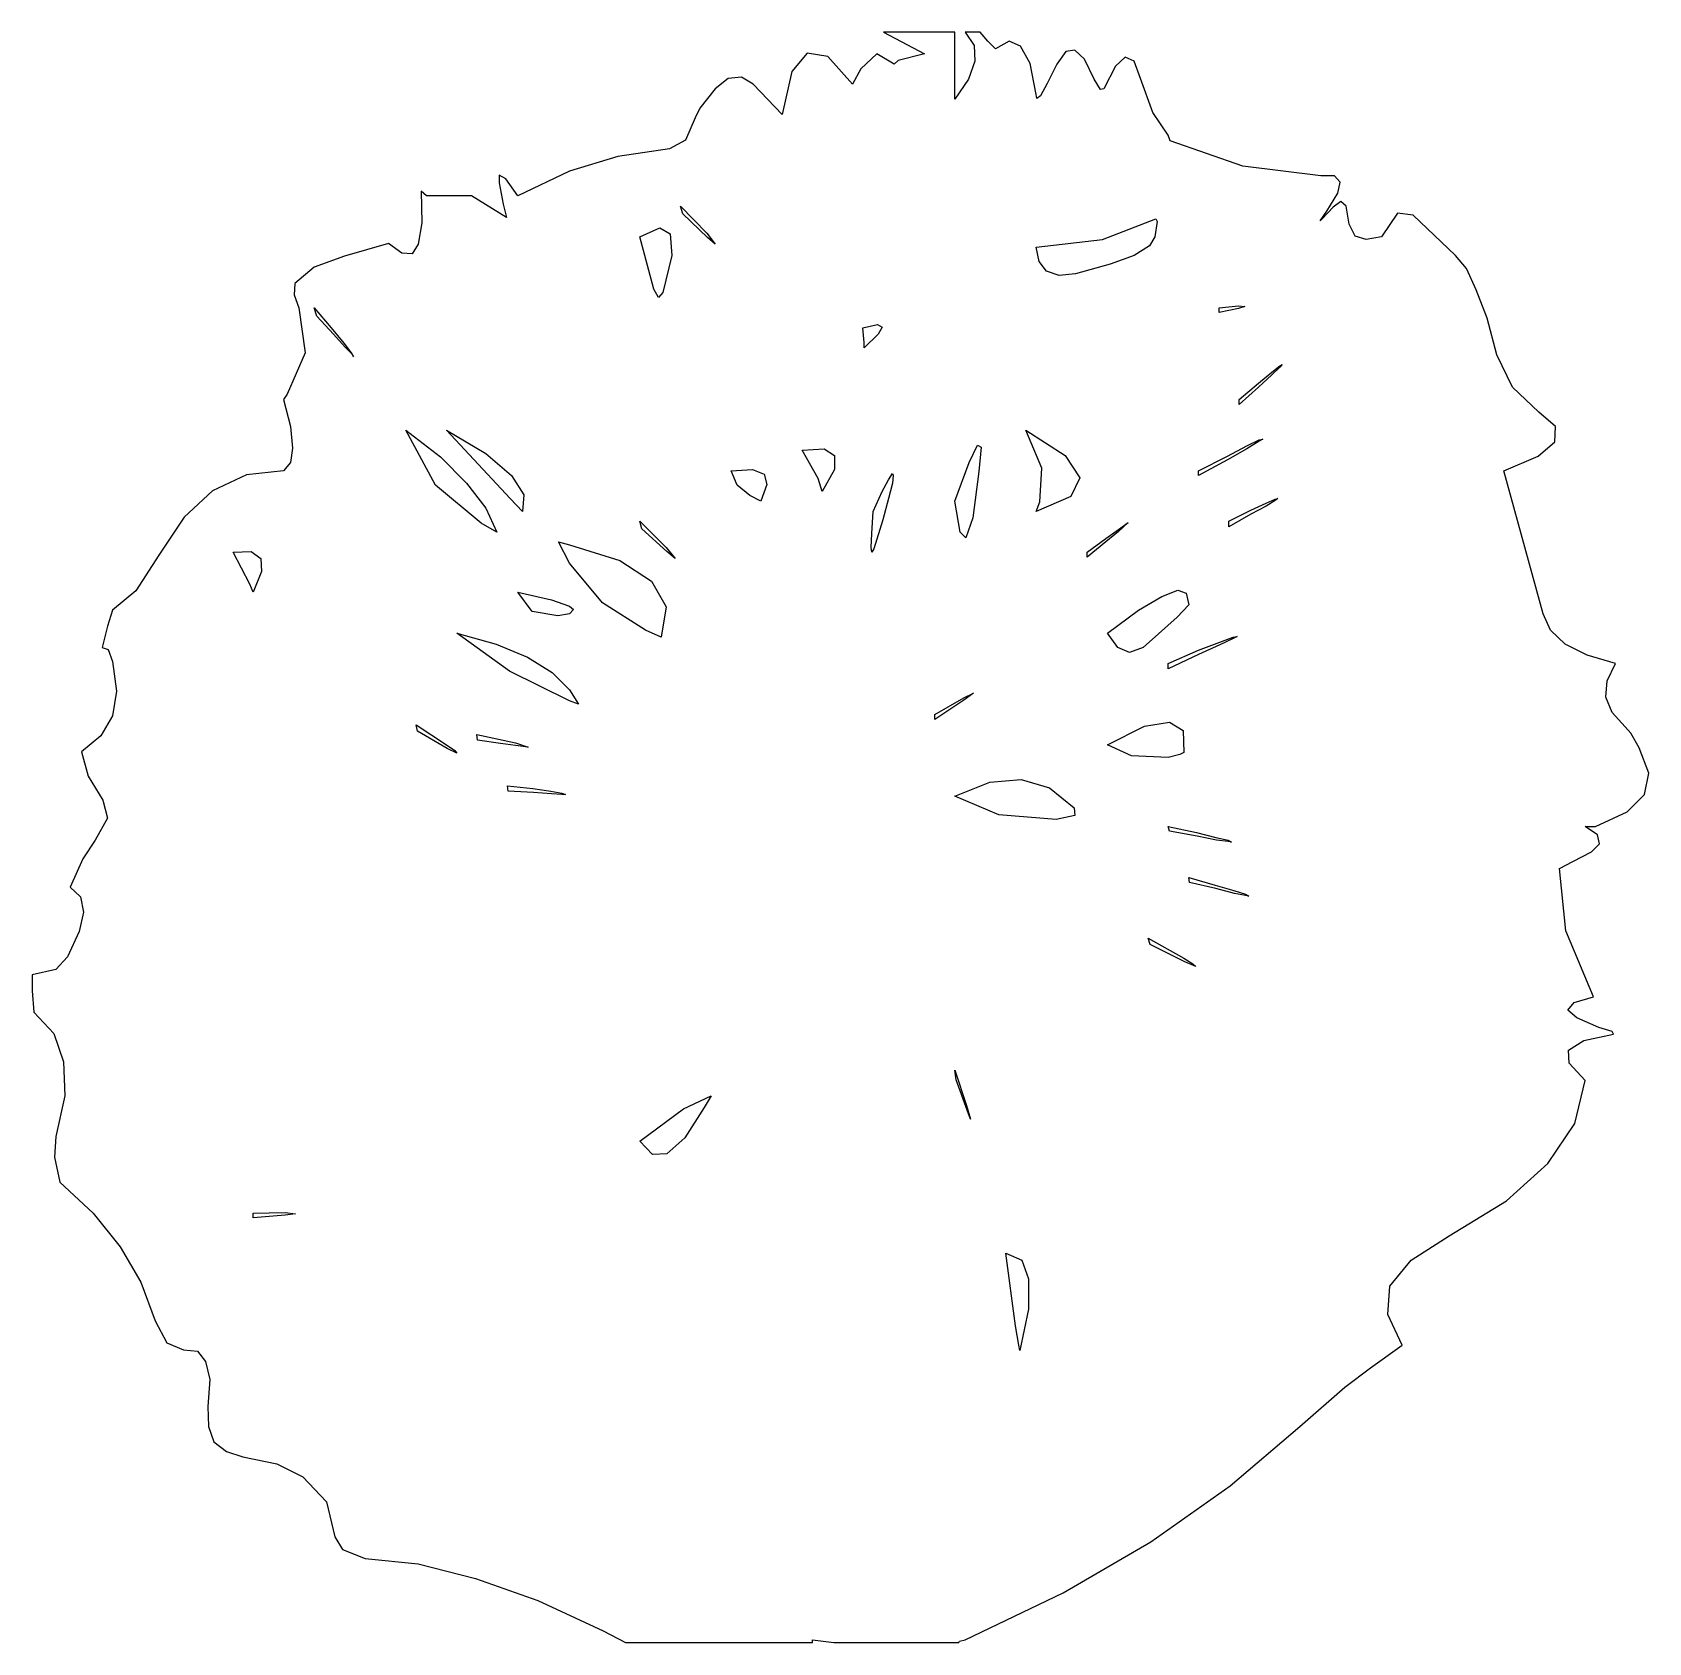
# Model space of a CAD drawing. Extents: x 7.18 to 9.52, y 12.59 to 14.92.
import ezdxf

# ---------------------------------------------------------------- set-up
doc = ezdxf.new("R2010")
doc.units = 0
doc.layers.get('0').update_dxf_attribs({"linetype": 'CONTINUOUS'})

msp = doc.modelspace()

# ---------------------------------------------------------------- linework, layer by layer
for p, q in [((8.5124, 14.9236), (8.4094, 14.9236)), ((8.4094, 14.9236), (8.4684, 14.8926)), ((8.5124, 14.8486), (8.5124, 14.9236)), ((8.5494, 14.9236), (8.5274, 14.9236)), ((8.5274, 14.9236), (8.5404, 14.9046)), ((8.5604, 14.9106), (8.5494, 14.9236)), ((8.2984, 14.8936), (8.2764, 14.8666)), ((8.3284, 14.8886), (8.2984, 14.8936)), ((8.3994, 14.8926), (8.3764, 14.8706)), ((8.4244, 14.8776), (8.3994, 14.8926)), ((8.4684, 14.8926), (8.4304, 14.8826)), ((8.5404, 14.9046), (8.5414, 14.8816)), ((8.5714, 14.8996), (8.5604, 14.9106)), ((8.5914, 14.9106), (8.5714, 14.8996)), ((8.6074, 14.9036), (8.5914, 14.9106)), ((8.6214, 14.8786), (8.6074, 14.9036)), ((8.6734, 14.8956), (8.6604, 14.8776)), ((8.6864, 14.8976), (8.6734, 14.8956)), ((8.7004, 14.8846), (8.6864, 14.8976)), ((8.2764, 14.8666), (8.2624, 14.8046)), ((8.3644, 14.8486), (8.3284, 14.8886)), ((8.3764, 14.8706), (8.3644, 14.8486)), ((8.4304, 14.8826), (8.4244, 14.8776)), ((8.5414, 14.8816), (8.5324, 14.8556)), ((8.6304, 14.8336), (8.6214, 14.8786)), ((8.6604, 14.8776), (8.6464, 14.8496)), ((8.7144, 14.8556), (8.7004, 14.8846)), ((8.7454, 14.8746), (8.7284, 14.8416)), ((8.7594, 14.8876), (8.7454, 14.8746)), ((8.7724, 14.8816), (8.7594, 14.8876)), ((8.7814, 14.8566), (8.7724, 14.8816)), ((8.1844, 14.8566), (8.1654, 14.8416)), ((8.2034, 14.8586), (8.1844, 14.8566)), ((8.2204, 14.8486), (8.2034, 14.8586)), ((8.2624, 14.8046), (8.2204, 14.8486)), ((8.5324, 14.8556), (8.5124, 14.8266)), ((8.5124, 14.8266), (8.5124, 14.8486)), ((8.6464, 14.8496), (8.6364, 14.8316)), ((8.7234, 14.8406), (8.7144, 14.8556)), ((8.7994, 14.8076), (8.7814, 14.8566)), ((8.1654, 14.8416), (8.1434, 14.8136)), ((8.6314, 14.8276), (8.6304, 14.8336)), ((8.6364, 14.8316), (8.6314, 14.8276)), ((8.7284, 14.8416), (8.7234, 14.8406)), ((8.1364, 14.7996), (8.1224, 14.7676)), ((8.1434, 14.8136), (8.1364, 14.7996)), ((8.8214, 14.7746), (8.7994, 14.8076)), ((8.8244, 14.7666), (8.8214, 14.7746)), ((8.0994, 14.7546), (8.0244, 14.7436)), ((8.1224, 14.7676), (8.0994, 14.7546)), ((8.9294, 14.7296), (8.8244, 14.7666)), ((8.0244, 14.7436), (7.9544, 14.7226)), ((9.0424, 14.7156), (8.9294, 14.7296)), ((7.8624, 14.7116), (7.8524, 14.7166)), ((7.8524, 14.7166), (7.8524, 14.7056)), ((7.8524, 14.7056), (7.8584, 14.6746)), ((7.8794, 14.6866), (7.8624, 14.7116)), ((7.9544, 14.7226), (7.8794, 14.6866)), ((9.0624, 14.7156), (9.0424, 14.7156)), ((9.0704, 14.7066), (9.0624, 14.7156)), ((9.0674, 14.6906), (9.0704, 14.7066)), ((7.7474, 14.6866), (7.7394, 14.6936)), ((7.7394, 14.6936), (7.7404, 14.6476)), ((7.8124, 14.6866), (7.7474, 14.6866)), ((7.8634, 14.6556), (7.8124, 14.6866)), ((9.0514, 14.6646), (9.0674, 14.6906)), ((9.0714, 14.6786), (9.0604, 14.6706)), ((9.0794, 14.6716), (9.0714, 14.6786)), ((7.8584, 14.6746), (7.8634, 14.6556)), ((8.1154, 14.6716), (8.1534, 14.6326)), ((8.1184, 14.6606), (8.1154, 14.6716)), ((8.1544, 14.6266), (8.1184, 14.6606)), ((9.0414, 14.6506), (9.0514, 14.6646)), ((9.0604, 14.6706), (9.0444, 14.6536)), ((9.0834, 14.6456), (9.0794, 14.6716)), ((9.1534, 14.6616), (9.1304, 14.6276)), ((9.1764, 14.6586), (9.1534, 14.6616)), ((9.2374, 14.6006), (9.1764, 14.6586)), ((7.7404, 14.6476), (7.7354, 14.6166)), ((8.0564, 14.6276), (8.0854, 14.6406)), ((8.0854, 14.6406), (8.1004, 14.6316)), ((8.1004, 14.6316), (8.1024, 14.6006)), ((8.1534, 14.6326), (8.1654, 14.6166)), ((8.7264, 14.6236), (8.8034, 14.6536)), ((8.8054, 14.6496), (8.8024, 14.6276)), ((8.8034, 14.6536), (8.8054, 14.6496)), ((9.0444, 14.6536), (9.0414, 14.6506)), ((9.0924, 14.6286), (9.0834, 14.6456)), ((7.6924, 14.6176), (7.6284, 14.5996)), ((7.7114, 14.6036), (7.6924, 14.6176)), ((7.7354, 14.6166), (7.7264, 14.6026)), ((8.0764, 14.5516), (8.0564, 14.6276)), ((8.1654, 14.6166), (8.1544, 14.6266)), ((8.6304, 14.6126), (8.7264, 14.6236)), ((8.6344, 14.5916), (8.6304, 14.6126)), ((8.7944, 14.6146), (8.7724, 14.6006)), ((8.8024, 14.6276), (8.7944, 14.6146)), ((9.1084, 14.6236), (9.0924, 14.6286)), ((9.1304, 14.6276), (9.1084, 14.6236)), ((7.6284, 14.5996), (7.5844, 14.5836)), ((7.7264, 14.6026), (7.7114, 14.6036)), ((8.1024, 14.6006), (8.0894, 14.5466)), ((8.6454, 14.5776), (8.6344, 14.5916)), ((8.7374, 14.5876), (8.6874, 14.5736)), ((8.7724, 14.6006), (8.7374, 14.5876)), ((9.2534, 14.5816), (9.2374, 14.6006)), ((7.5844, 14.5836), (7.5564, 14.5596)), ((8.6634, 14.5716), (8.6454, 14.5776)), ((8.6874, 14.5736), (8.6634, 14.5716)), ((9.2674, 14.5506), (9.2534, 14.5816)), ((7.5564, 14.5596), (7.5554, 14.5436)), ((7.5554, 14.5436), (7.5624, 14.5246)), ((8.0834, 14.5396), (8.0764, 14.5516)), ((8.0894, 14.5466), (8.0834, 14.5396)), ((9.2834, 14.5096), (9.2674, 14.5506)), ((7.5624, 14.5246), (7.5714, 14.4596)), ((7.5844, 14.5246), (7.6094, 14.4956)), ((7.5884, 14.5126), (7.5844, 14.5246)), ((8.8954, 14.5246), (8.9234, 14.5276)), ((8.8954, 14.5176), (8.8954, 14.5246)), ((8.9234, 14.5236), (8.8954, 14.5176)), ((8.9234, 14.5276), (8.9324, 14.5266)), ((8.9324, 14.5266), (8.9234, 14.5236)), ((7.6124, 14.4866), (7.5884, 14.5126)), ((7.6094, 14.4956), (7.6274, 14.4736)), ((8.3794, 14.4956), (8.4004, 14.5006)), ((8.3814, 14.4746), (8.3794, 14.4956)), ((8.4004, 14.5006), (8.4074, 14.4966)), ((8.4074, 14.4966), (8.4014, 14.4866)), ((9.2974, 14.4566), (9.2834, 14.5096)), ((7.6294, 14.4676), (7.6124, 14.4866)), ((7.6274, 14.4736), (7.6384, 14.4596)), ((7.6394, 14.4576), (7.6294, 14.4676)), ((8.4014, 14.4866), (8.3814, 14.4666)), ((8.3814, 14.4666), (8.3814, 14.4746)), ((7.5714, 14.4596), (7.5454, 14.3996)), ((7.6384, 14.4596), (7.6414, 14.4536)), ((7.6414, 14.4536), (7.6394, 14.4576)), ((9.3204, 14.4096), (9.2974, 14.4566)), ((8.9524, 14.4156), (8.9714, 14.4316)), ((8.9714, 14.4276), (8.9524, 14.4096)), ((8.9714, 14.4316), (8.9834, 14.4406)), ((8.9834, 14.4386), (8.9714, 14.4276)), ((8.9834, 14.4406), (8.9864, 14.4426)), ((8.9864, 14.4426), (8.9834, 14.4386)), ((7.5454, 14.3996), (7.5404, 14.3916)), ((8.9244, 14.3916), (8.9524, 14.4156)), ((8.9524, 14.4096), (8.9244, 14.3846)), ((9.3584, 14.3736), (9.3204, 14.4096)), ((7.5404, 14.3916), (7.5504, 14.3526)), ((8.9244, 14.3846), (8.9244, 14.3916)), ((7.5504, 14.3526), (7.5534, 14.3216)), ((9.3824, 14.3526), (9.3584, 14.3736)), ((9.3814, 14.3306), (9.3824, 14.3526)), ((7.7604, 14.2676), (7.7174, 14.3476)), ((7.7174, 14.3476), (7.7674, 14.3086)), ((7.7764, 14.3476), (7.8334, 14.3136)), ((7.8684, 14.2486), (7.7764, 14.3476)), ((8.6154, 14.3476), (8.6724, 14.3106)), ((8.6384, 14.2926), (8.6154, 14.3476)), ((8.9354, 14.3246), (8.9534, 14.3336)), ((8.9534, 14.3316), (8.9354, 14.3206)), ((8.9534, 14.3336), (8.9584, 14.3346)), ((8.9584, 14.3346), (8.9534, 14.3316)), ((9.3574, 14.3096), (9.3814, 14.3306)), ((7.5534, 14.3216), (7.5504, 14.3006)), ((7.7674, 14.3086), (7.8054, 14.2706)), ((7.8334, 14.3136), (7.8704, 14.2816)), ((8.2914, 14.3186), (8.3234, 14.3206)), ((8.3144, 14.2776), (8.2914, 14.3186)), ((8.3234, 14.3206), (8.3384, 14.3106)), ((8.3384, 14.3106), (8.3384, 14.2906)), ((8.5334, 14.3006), (8.5454, 14.3256)), ((8.5454, 14.3256), (8.5504, 14.3226)), ((8.5504, 14.3226), (8.5474, 14.2876)), ((8.6724, 14.3106), (8.6934, 14.2786)), ((8.8654, 14.2886), (8.9074, 14.3096)), ((8.9074, 14.3046), (8.8654, 14.2816)), ((8.9074, 14.3096), (8.9354, 14.3246)), ((8.9354, 14.3206), (8.9074, 14.3046)), ((9.3074, 14.2886), (9.3574, 14.3096)), ((7.4864, 14.2826), (7.4374, 14.2596)), ((7.5404, 14.2886), (7.4864, 14.2826)), ((7.5504, 14.3006), (7.5404, 14.2886)), ((7.8704, 14.2816), (7.8884, 14.2536)), ((8.1884, 14.2886), (8.2194, 14.2906)), ((8.1974, 14.2676), (8.1884, 14.2886)), ((8.2194, 14.2906), (8.2364, 14.2836)), ((8.2364, 14.2836), (8.2404, 14.2686)), ((8.3384, 14.2906), (8.3204, 14.2586)), ((8.4164, 14.2756), (8.4224, 14.2846)), ((8.4224, 14.2846), (8.4234, 14.2816)), ((8.4234, 14.2816), (8.4224, 14.2706)), ((8.5124, 14.2446), (8.5334, 14.3006)), ((8.5474, 14.2876), (8.5384, 14.2206)), ((8.6354, 14.2436), (8.6384, 14.2926)), ((8.8654, 14.2816), (8.8654, 14.2886)), ((9.3644, 14.0816), (9.3074, 14.2886)), ((7.4374, 14.2596), (7.3964, 14.2216)), ((7.8264, 14.2126), (7.7604, 14.2676)), ((7.8054, 14.2706), (7.8334, 14.2346)), ((8.2154, 14.2526), (8.1974, 14.2676)), ((8.2404, 14.2686), (8.2314, 14.2446)), ((8.3204, 14.2586), (8.3144, 14.2776)), ((8.3944, 14.2296), (8.4074, 14.2586)), ((8.4074, 14.2586), (8.4164, 14.2756)), ((8.4224, 14.2706), (8.4164, 14.2486)), ((8.6934, 14.2786), (8.6804, 14.2516)), ((7.8334, 14.2346), (7.8494, 14.1996)), ((7.8864, 14.2296), (7.8684, 14.2486)), ((7.8884, 14.2536), (7.8864, 14.2296)), ((8.2314, 14.2446), (8.2154, 14.2526)), ((8.4164, 14.2486), (8.4084, 14.2176)), ((8.5204, 14.1996), (8.5124, 14.2446)), ((8.6804, 14.2516), (8.6304, 14.2296)), ((8.6304, 14.2296), (8.6354, 14.2436)), ((8.9414, 14.2316), (8.9634, 14.2416)), ((8.9634, 14.2376), (8.9414, 14.2256)), ((8.9634, 14.2416), (8.9764, 14.2476)), ((8.9764, 14.2456), (8.9634, 14.2376)), ((8.9764, 14.2476), (8.9804, 14.2486)), ((8.9804, 14.2486), (8.9764, 14.2456)), ((7.3964, 14.2216), (7.3594, 14.1666)), ((7.8494, 14.1996), (7.8264, 14.2126)), ((8.0564, 14.2156), (8.0944, 14.1776)), ((8.0594, 14.2046), (8.0564, 14.2156)), ((8.3924, 14.1976), (8.3944, 14.2296)), ((8.4084, 14.2176), (8.3954, 14.1756)), ((8.5384, 14.2206), (8.5284, 14.1916)), ((8.7494, 14.2036), (8.7634, 14.2136)), ((8.7634, 14.2136), (8.7494, 14.2006)), ((8.9094, 14.2156), (8.9414, 14.2316)), ((8.9414, 14.2256), (8.9094, 14.2076)), ((8.9094, 14.2076), (8.9094, 14.2156)), ((8.0954, 14.1716), (8.0594, 14.2046)), ((8.3914, 14.1776), (8.3924, 14.1976)), ((8.5284, 14.1916), (8.5204, 14.1996)), ((8.7044, 14.1706), (8.7314, 14.1906)), ((8.7314, 14.1906), (8.7494, 14.2036)), ((8.7494, 14.2006), (8.7314, 14.1856)), ((7.3594, 14.1666), (7.3264, 14.1146)), ((7.4674, 14.1706), (7.4934, 14.1716)), ((7.4914, 14.1246), (7.4674, 14.1706)), ((7.4934, 14.1716), (7.5074, 14.1616)), ((7.9544, 14.1546), (7.9384, 14.1856)), ((7.9384, 14.1856), (7.9544, 14.1816)), ((7.9544, 14.1816), (8.0274, 14.1586)), ((8.0944, 14.1776), (8.1074, 14.1616)), ((8.1074, 14.1616), (8.0954, 14.1716)), ((8.3924, 14.1706), (8.3914, 14.1776)), ((8.3954, 14.1756), (8.3924, 14.1706)), ((8.7314, 14.1856), (8.7044, 14.1636)), ((8.7044, 14.1636), (8.7044, 14.1706)), ((7.5084, 14.1426), (7.4964, 14.1126)), ((7.5074, 14.1616), (7.5084, 14.1426)), ((8.0024, 14.0976), (7.9544, 14.1546)), ((8.0274, 14.1586), (8.0734, 14.1286)), ((7.4964, 14.1126), (7.4914, 14.1246)), ((8.0734, 14.1286), (8.0944, 14.0916)), ((7.3264, 14.1146), (7.2924, 14.0866)), ((7.8794, 14.1126), (7.9284, 14.1016)), ((7.9004, 14.0846), (7.8794, 14.1126)), ((7.9284, 14.1016), (7.9544, 14.0926)), ((8.0644, 14.0576), (8.0024, 14.0976)), ((8.7784, 14.0866), (8.8124, 14.1066)), ((8.8124, 14.1066), (8.8354, 14.1156)), ((8.8514, 14.0946), (8.8344, 14.0766)), ((8.8354, 14.1156), (8.8474, 14.1116)), ((8.8474, 14.1116), (8.8514, 14.0946)), ((7.2924, 14.0866), (7.2854, 14.0636)), ((7.9374, 14.0786), (7.9004, 14.0846)), ((7.9544, 14.0816), (7.9374, 14.0786)), ((7.9544, 14.0926), (7.9604, 14.0876)), ((7.9604, 14.0876), (7.9544, 14.0816)), ((8.0944, 14.0916), (8.0874, 14.0476)), ((8.7334, 14.0536), (8.7784, 14.0866)), ((8.8344, 14.0766), (8.8074, 14.0526)), ((9.3754, 14.0576), (9.3644, 14.0816)), ((7.2854, 14.0636), (7.2774, 14.0326)), ((7.8674, 13.9986), (7.7914, 14.0536)), ((7.7914, 14.0536), (7.8484, 14.0376)), ((8.0874, 14.0476), (8.0644, 14.0576)), ((8.7484, 14.0326), (8.7334, 14.0536)), ((8.8074, 14.0526), (8.7854, 14.0326)), ((8.8964, 14.0406), (8.9154, 14.0476)), ((8.9154, 14.0476), (8.9214, 14.0486)), ((8.9214, 14.0486), (8.9154, 14.0456)), ((9.3964, 14.0376), (9.3754, 14.0576)), ((7.2774, 14.0326), (7.2864, 14.0296)), ((7.2864, 14.0296), (7.2924, 14.0126)), ((7.8484, 14.0376), (7.8934, 14.0186)), ((8.7654, 14.0256), (8.7484, 14.0326)), ((8.7854, 14.0326), (8.7654, 14.0256)), ((8.8214, 14.0096), (8.8654, 14.0286)), ((8.8654, 14.0286), (8.8964, 14.0406)), ((8.8964, 14.0366), (8.8654, 14.0226)), ((8.9154, 14.0456), (8.8964, 14.0366)), ((9.4284, 14.0216), (9.3964, 14.0376)), ((7.2924, 14.0126), (7.2984, 13.9696)), ((7.8934, 14.0186), (7.9294, 13.9966)), ((8.8654, 14.0226), (8.8214, 14.0016)), ((8.8214, 14.0016), (8.8214, 14.0096)), ((9.4694, 14.0096), (9.4284, 14.0216)), ((9.4574, 13.9846), (9.4694, 14.0096)), ((7.9544, 13.9556), (7.8674, 13.9986)), ((7.9294, 13.9966), (7.9544, 13.9716)), ((9.4554, 13.9606), (9.4574, 13.9846)), ((7.2984, 13.9696), (7.2924, 13.9336)), ((7.9544, 13.9716), (7.9674, 13.9506)), ((7.9674, 13.9506), (7.9544, 13.9556)), ((8.4834, 13.9356), (8.5254, 13.9596)), ((8.5254, 13.9566), (8.4834, 13.9286)), ((8.5254, 13.9596), (8.5394, 13.9666)), ((8.5394, 13.9666), (8.5254, 13.9566)), ((9.4644, 13.9386), (9.4554, 13.9606)), ((7.2924, 13.9336), (7.2754, 13.9046)), ((8.4834, 13.9286), (8.4834, 13.9356)), ((9.4834, 13.9176), (9.4644, 13.9386)), ((7.7344, 13.9116), (7.7324, 13.9206)), ((7.7324, 13.9206), (7.7764, 13.8916)), ((7.7774, 13.8866), (7.7344, 13.9116)), ((7.8204, 13.9066), (7.8764, 13.8946)), ((7.8214, 13.8986), (7.8204, 13.9066)), ((8.7334, 13.8916), (8.7874, 13.9186)), ((8.7874, 13.9186), (8.8234, 13.9246)), ((8.8234, 13.9246), (8.8434, 13.9126)), ((8.8434, 13.9126), (8.8444, 13.8806)), ((9.4914, 13.9086), (9.4834, 13.9176)), ((9.5034, 13.8876), (9.4914, 13.9086)), ((7.2754, 13.9046), (7.2474, 13.8816)), ((7.7764, 13.8916), (7.7884, 13.8836)), ((7.7914, 13.8796), (7.7774, 13.8866)), ((7.7884, 13.8836), (7.7914, 13.8796)), ((7.8544, 13.8936), (7.8214, 13.8986)), ((7.8764, 13.8906), (7.8544, 13.8936)), ((7.8764, 13.8946), (7.8944, 13.8886)), ((7.8944, 13.8886), (7.8764, 13.8906)), ((8.7684, 13.8756), (8.7334, 13.8916)), ((9.5174, 13.8506), (9.5034, 13.8876)), ((7.2474, 13.8816), (7.2574, 13.8466)), ((8.8214, 13.8736), (8.7684, 13.8756)), ((8.8384, 13.8776), (8.8214, 13.8736)), ((8.8444, 13.8806), (8.8384, 13.8776)), ((7.2574, 13.8466), (7.2784, 13.8116)), ((8.5124, 13.8176), (8.5634, 13.8376)), ((8.5634, 13.8376), (8.6084, 13.8416)), ((8.6084, 13.8416), (8.6494, 13.8296)), ((9.5114, 13.8196), (9.5174, 13.8506)), ((7.8644, 13.8326), (7.9014, 13.8286)), ((7.8654, 13.8246), (7.8644, 13.8326)), ((7.9024, 13.8226), (7.8654, 13.8246)), ((7.9014, 13.8286), (7.9274, 13.8246)), ((7.9284, 13.8206), (7.9024, 13.8226)), ((7.9274, 13.8246), (7.9434, 13.8216)), ((7.9434, 13.8196), (7.9284, 13.8206)), ((7.9434, 13.8216), (7.9484, 13.8196)), ((7.9484, 13.8196), (7.9434, 13.8196)), ((8.5764, 13.7906), (8.5124, 13.8176)), ((8.6494, 13.8296), (8.6854, 13.8006)), ((9.4864, 13.7946), (9.5114, 13.8196)), ((7.2784, 13.8116), (7.2854, 13.7856)), ((8.6594, 13.7836), (8.5764, 13.7906)), ((8.6864, 13.7896), (8.6594, 13.7836)), ((8.6854, 13.8006), (8.6864, 13.7896)), ((9.4404, 13.7736), (9.4864, 13.7946)), ((7.2854, 13.7856), (7.2674, 13.7536)), ((8.8214, 13.7736), (8.8624, 13.7646)), ((8.8234, 13.7666), (8.8214, 13.7736)), ((8.8634, 13.7596), (8.8234, 13.7666)), ((9.4434, 13.7616), (9.4254, 13.7736)), ((9.4254, 13.7736), (9.4404, 13.7736)), ((7.2674, 13.7536), (7.2494, 13.7266)), ((8.8624, 13.7646), (8.8904, 13.7576)), ((8.8914, 13.7536), (8.8634, 13.7596)), ((8.8904, 13.7576), (8.9084, 13.7536)), ((8.9084, 13.7516), (8.8914, 13.7536)), ((8.9084, 13.7536), (8.9134, 13.7506)), ((8.9134, 13.7506), (8.9084, 13.7516)), ((9.4344, 13.7366), (9.4464, 13.7486)), ((9.4464, 13.7486), (9.4434, 13.7616)), ((7.2494, 13.7266), (7.2314, 13.6856)), ((9.3884, 13.7126), (9.4074, 13.7226)), ((9.4074, 13.7226), (9.4344, 13.7366)), ((8.8514, 13.6996), (8.8894, 13.6886)), ((8.8524, 13.6926), (8.8514, 13.6996)), ((9.3974, 13.6226), (9.3884, 13.7126)), ((7.2314, 13.6856), (7.2464, 13.6716)), ((7.2464, 13.6716), (7.2504, 13.6496)), ((8.8904, 13.6836), (8.8524, 13.6926)), ((8.8894, 13.6886), (8.9164, 13.6806)), ((8.9174, 13.6766), (8.8904, 13.6836)), ((8.9164, 13.6806), (8.9334, 13.6756)), ((8.9334, 13.6736), (8.9174, 13.6766)), ((8.9334, 13.6756), (8.9384, 13.6726)), ((8.9384, 13.6726), (8.9334, 13.6736)), ((7.2504, 13.6496), (7.2444, 13.6216)), ((7.2444, 13.6216), (7.2274, 13.5846)), ((8.7954, 13.6026), (8.7924, 13.6116)), ((8.7924, 13.6116), (8.8444, 13.5826)), ((8.8454, 13.5776), (8.7954, 13.6026)), ((9.4374, 13.5266), (9.3974, 13.6226)), ((7.2274, 13.5846), (7.2104, 13.5666)), ((8.8444, 13.5826), (8.8574, 13.5746)), ((7.2104, 13.5666), (7.1764, 13.5586)), ((7.1764, 13.5586), (7.1764, 13.5356)), ((8.8614, 13.5706), (8.8454, 13.5776)), ((8.8574, 13.5746), (8.8614, 13.5706)), ((7.1764, 13.5356), (7.1784, 13.5046)), ((9.4004, 13.5076), (9.4094, 13.5186)), ((9.4094, 13.5186), (9.4374, 13.5266)), ((7.1784, 13.5046), (7.2074, 13.4736)), ((9.4134, 13.4966), (9.4004, 13.5076)), ((9.4454, 13.4826), (9.4134, 13.4966)), ((7.2074, 13.4736), (7.2214, 13.4326)), ((9.4014, 13.4496), (9.4234, 13.4636)), ((9.4234, 13.4636), (9.4664, 13.4726)), ((9.4644, 13.4766), (9.4454, 13.4826)), ((9.4664, 13.4726), (9.4644, 13.4766)), ((9.4024, 13.4306), (9.4014, 13.4496)), ((7.2214, 13.4326), (7.2234, 13.3836)), ((8.5124, 13.4206), (8.5294, 13.3696)), ((8.5144, 13.4066), (8.5124, 13.4206)), ((9.4254, 13.4056), (9.4024, 13.4306)), ((8.5304, 13.3626), (8.5144, 13.4066)), ((9.4104, 13.3436), (9.4254, 13.4056)), ((7.2234, 13.3836), (7.2104, 13.3246)), ((8.1194, 13.3646), (8.1594, 13.3836)), ((8.1594, 13.3836), (8.1494, 13.3666)), ((8.5294, 13.3696), (8.5354, 13.3496)), ((8.0564, 13.3176), (8.1194, 13.3646)), ((8.1494, 13.3666), (8.1214, 13.3226)), ((8.5354, 13.3496), (8.5304, 13.3626)), ((7.2104, 13.3246), (7.2084, 13.2946)), ((8.1214, 13.3226), (8.0954, 13.2996)), ((9.3714, 13.2856), (9.4104, 13.3436)), ((8.0744, 13.2986), (8.0564, 13.3176)), ((8.0954, 13.2996), (8.0744, 13.2986)), ((7.2084, 13.2946), (7.2164, 13.2586)), ((9.3114, 13.2316), (9.3714, 13.2856)), ((7.2164, 13.2586), (7.2644, 13.2136)), ((9.2284, 13.1806), (9.3114, 13.2316)), ((7.2644, 13.2136), (7.3034, 13.1646)), ((7.4964, 13.2136), (7.5424, 13.2146)), ((7.4964, 13.2066), (7.4964, 13.2136)), ((7.5424, 13.2106), (7.4964, 13.2066)), ((7.5424, 13.2146), (7.5574, 13.2126)), ((7.5574, 13.2126), (7.5424, 13.2106)), ((9.1734, 13.1456), (9.2284, 13.1806)), ((7.3034, 13.1646), (7.3334, 13.1136)), ((8.6004, 13.0506), (8.5864, 13.1556)), ((8.5864, 13.1556), (8.6094, 13.1456)), ((8.6094, 13.1456), (8.6194, 13.1186)), ((9.1424, 13.1076), (9.1734, 13.1456)), ((7.3334, 13.1136), (7.3544, 13.0576)), ((8.6194, 13.1186), (8.6194, 13.0746)), ((9.1394, 13.0666), (9.1424, 13.1076)), ((8.6194, 13.0746), (8.6064, 13.0146)), ((9.1604, 13.0226), (9.1394, 13.0666)), ((7.3544, 13.0576), (7.3714, 13.0256)), ((8.6054, 13.0226), (8.6004, 13.0506)), ((7.3714, 13.0256), (7.3954, 13.0156)), ((8.6064, 13.0146), (8.6054, 13.0226)), ((9.1144, 12.9896), (9.1604, 13.0226)), ((7.3954, 13.0156), (7.4154, 13.0136)), ((7.4154, 13.0136), (7.4274, 12.9986)), ((7.4274, 12.9986), (7.4334, 12.9726)), ((7.4334, 12.9726), (7.4304, 12.9336)), ((9.0774, 12.9616), (9.1144, 12.9896)), ((9.0124, 12.9046), (9.0774, 12.9616)), ((7.4304, 12.9336), (7.4314, 12.9046)), ((7.4314, 12.9046), (7.4394, 12.8826)), ((8.9114, 12.8186), (9.0124, 12.9046)), ((7.4394, 12.8826), (7.4574, 12.8686)), ((7.4574, 12.8686), (7.4814, 12.8606)), ((7.4814, 12.8606), (7.5304, 12.8506)), ((7.5304, 12.8506), (7.5684, 12.8316)), ((7.5684, 12.8316), (7.6024, 12.7956)), ((8.7964, 12.7376), (8.9114, 12.8186)), ((7.6024, 12.7956), (7.6144, 12.7446)), ((7.6144, 12.7446), (7.6254, 12.7266)), ((8.6694, 12.6636), (8.7964, 12.7376)), ((7.6254, 12.7266), (7.6584, 12.7136)), ((7.6584, 12.7136), (7.7354, 12.7056)), ((7.7354, 12.7056), (7.8184, 12.6846)), ((7.8184, 12.6846), (7.9084, 12.6526)), ((7.9084, 12.6526), (8.0034, 12.6086)), ((8.5274, 12.5956), (8.6694, 12.6636)), ((8.0034, 12.6086), (8.0354, 12.5916)), ((8.3064, 12.5916), (8.3064, 12.5956)), ((8.3064, 12.5956), (8.3374, 12.5916)), ((8.5194, 12.5936), (8.5274, 12.5956)), ((8.0354, 12.5916), (8.3064, 12.5916)), ((8.3374, 12.5916), (8.5184, 12.5916)), ((8.5184, 12.5916), (8.5194, 12.5936))]:
    msp.add_line(p, q)

doc.saveas('drawing.dxf')
